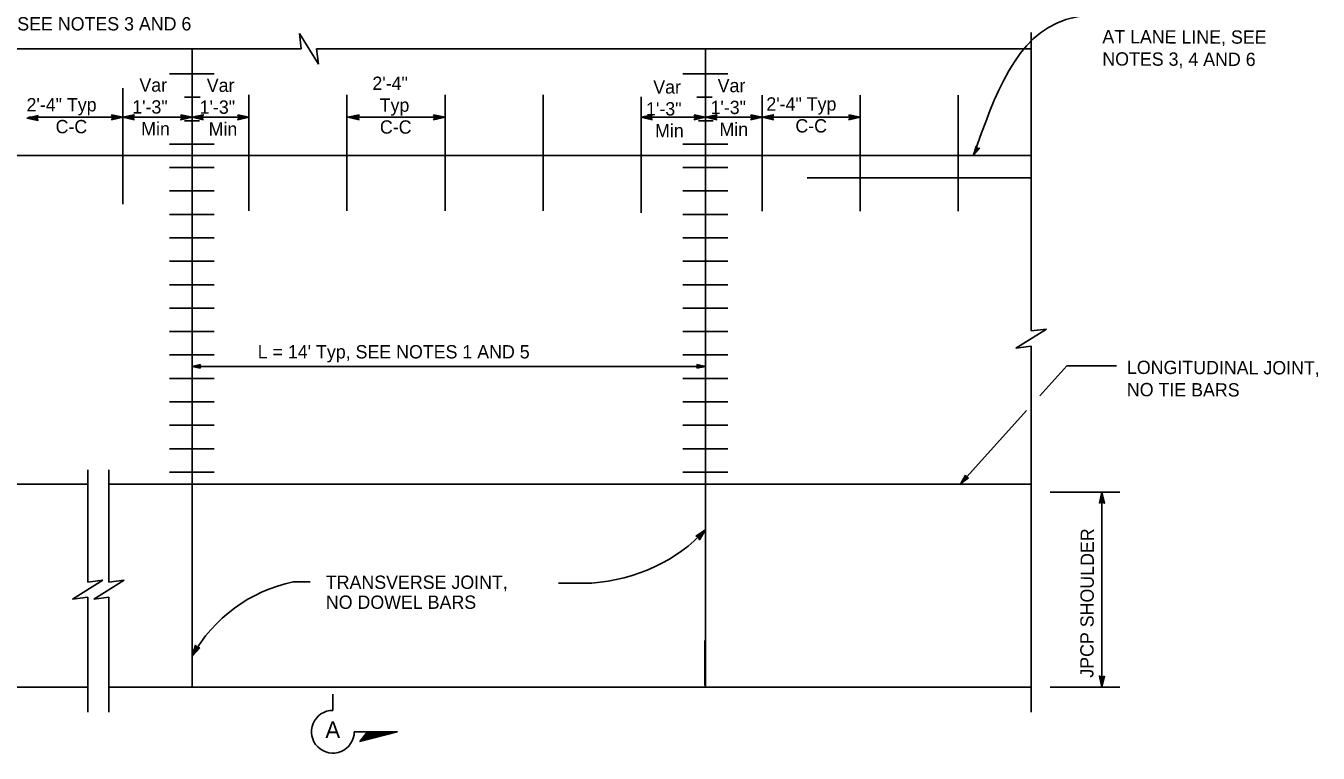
# Model space of a CAD drawing. Extents: x -894 to 866, y -472 to 714.
# Drawn here: x -435 to 245, y -139 to 243 of the extents above; entities that cross this region are included whole.
import ezdxf

# ---------------------------------------------------------------- set-up
doc = ezdxf.new("R2010")
doc.units = 0
for name, color, linetype in [('23 Layout Notes', 7, 'Continuous'), ('rd_PAVEMENT', 7, 'Continuous'), ('rd_PAVEMENT-anno', 7, 'Continuous'), ('STR_Reinforcement A', 7, 'Continuous'), ('STR_Reinforcement B', 7, 'Continuous')]:
    doc.layers.add(name, color=color, linetype=linetype)

msp = doc.modelspace()

# ---------------------------------------------------------------- linework, layer by layer
at = {"layer": '23 Layout Notes'}
for p, q in [((-273.5, -116.63), (-273.5, -108.08)), ((-262.25, -127.88), (-239.46, -127.88)), ((-262.25, -127.98), (-262.25, -127.98)), ((-239.46, -127.88), (-259.35, -132.96)), ((-255.24, -127.88), (-259.35, -132.96)), ((-241.09, -127.88), (-258.93, -132.43)), ((-242.73, -127.88), (-258.5, -131.9)), ((-244.37, -127.88), (-258.08, -131.38)), ((-246, -127.88), (-257.65, -130.85)), ((-247.64, -127.88), (-257.22, -130.33)), ((-249.27, -127.88), (-256.8, -129.8)), ((-250.91, -127.88), (-256.37, -129.28)), ((-252.55, -127.88), (-255.95, -128.75)), ((-254.18, -127.88), (-255.52, -128.22))]:
    msp.add_line(p, q, dxfattribs=at)
msp.add_arc((-273.5, -127.88), 11.25, 89.99947, 359.99996, dxfattribs=at)
at = {"layer": 'rd_PAVEMENT'}
for p, q in [((-290.09, 231.28), (-291.09, 239.28)), ((-291.09, 239.28), (-281.09, 223.28)), ((93.8, 239.88), (93.8, 82.92)), ((-657.74, 231.28), (-290.09, 231.28)), ((-347.59, -104.51), (-347.59, 231.16)), ((-347.59, 2.35), (-347.59, 231.16)), ((-282.09, 231.28), (93.8, 231.28)), ((-281.09, 223.28), (-282.09, 231.28)), ((-77.54, -104.51), (-77.54, 231.16)), ((-77.54, 2.35), (-77.54, 231.16)), ((-657.74, 175.16), (93.8, 175.16)), ((-28.53, 175.16), (-0.97, 175.16)), ((-28.53, 175.16), (-0.97, 175.16)), ((-24.1, 163.36), (93.8, 163.36)), ((101.8, 83.92), (85.8, 73.92)), ((93.8, 82.92), (101.8, 83.92)), ((85.8, 73.92), (93.8, 74.92)), ((93.8, 74.92), (93.8, -117.63)), ((-402.45, 9.94), (-402.45, -49.13)), ((-391.3, 9.94), (-391.3, -49.13)), ((-657.74, 2.35), (-402.45, 2.35)), ((-391.27, 2.35), (93.8, 2.35)), ((-394.45, -48.13), (-410.45, -58.13)), ((-402.45, -49.13), (-394.45, -48.13)), ((-383.3, -48.13), (-399.3, -58.13)), ((-391.3, -49.13), (-383.3, -48.13)), ((-410.45, -58.13), (-402.45, -57.13)), ((-402.45, -57.13), (-402.45, -117.63)), ((-399.3, -58.13), (-391.3, -57.13)), ((-391.3, -57.13), (-391.3, -117.63)), ((-77.78, -79.97), (-77.78, -103.52)), ((-657.74, -104.51), (-402.45, -104.51)), ((-391.27, -104.51), (93.8, -104.51))]:
    msp.add_line(p, q, dxfattribs=at)
at = {"layer": 'rd_PAVEMENT-anno'}
for p, q in [((-434.49, 194.83), (-428.49, 196.16)), ((-428.49, 193.49), (-434.49, 194.83)), ((-434.49, 194.83), (-434.49, 194.83)), ((-433.48, 195.28), (-384.01, 195.28)), ((-428.71, 193.84), (-433.11, 194.83)), ((-433.1, 194.83), (-428.73, 195.8)), ((-431.73, 194.83), (-428.91, 195.45)), ((-428.94, 194.2), (-431.73, 194.83)), ((-430.35, 194.82), (-429.14, 195.09)), ((-429.12, 194.55), (-430.35, 194.82)), ((-428.49, 196.16), (-429.29, 194.83)), ((-429.29, 194.83), (-428.49, 193.49)), ((-428.49, 196.16), (-428.49, 196.16)), ((-428.49, 193.49), (-428.49, 193.49)), ((-384.01, 195.25), (-347.59, 195.25)), ((-347.59, 195.25), (-317.67, 195.25)), ((-265.71, 195.25), (-259.71, 196.58)), ((-265.71, 195.25), (-214.52, 195.25)), ((-259.71, 193.91), (-265.71, 195.25)), ((-265.71, 195.25), (-265.71, 195.25)), ((-259.92, 194.27), (-264.33, 195.25)), ((-264.32, 195.26), (-259.94, 196.22)), ((-262.95, 195.25), (-260.12, 195.88)), ((-260.16, 194.63), (-262.95, 195.25)), ((-261.56, 195.25), (-260.36, 195.52)), ((-260.33, 194.98), (-261.56, 195.25)), ((-259.71, 196.58), (-260.51, 195.25)), ((-260.51, 195.25), (-259.71, 193.91)), ((-259.71, 196.58), (-259.71, 196.58)), ((-259.71, 193.91), (-259.71, 193.91)), ((-219.72, 195.25), (-220.52, 196.59)), ((-220.52, 196.59), (-220.52, 196.59)), ((-220.52, 196.59), (-214.52, 195.25)), ((-214.52, 195.25), (-220.52, 193.92)), ((-220.52, 193.92), (-219.72, 195.25)), ((-220.52, 193.92), (-220.52, 193.92)), ((-220.31, 196.24), (-215.9, 195.25)), ((-215.92, 195.25), (-220.29, 194.28)), ((-217.29, 195.26), (-220.11, 194.63)), ((-220.07, 195.88), (-217.29, 195.26)), ((-219.9, 195.53), (-218.67, 195.26)), ((-218.67, 195.26), (-219.88, 194.99)), ((-214.52, 195.25), (-214.52, 195.25)), ((-111.38, 195.25), (-77.54, 195.25)), ((-77.54, 195.25), (-47.69, 195.25)), ((-47.69, 195.25), (3.88, 195.25)), ((63.48, 175.3), (64.93, 180)), ((66.78, 178.94), (63.48, 175.3)), ((66.45, 178.93), (64.02, 176.26)), ((64.03, 176.27), (65.09, 179.69)), ((64.57, 177.22), (65.26, 179.43)), ((66.11, 178.91), (64.57, 177.22)), ((64.93, 180), (64.93, 180)), ((64.93, 180), (65.54, 178.92)), ((65.12, 178.18), (65.41, 179.13)), ((65.8, 178.93), (65.12, 178.18)), ((65.54, 178.92), (66.78, 178.94)), ((66.78, 178.94), (66.78, 178.94)), ((63.48, 175.3), (63.48, 175.3)), ((-347.59, 64.26), (-77.54, 64.26)), ((-347.58, 64.26), (-343.08, 65.26)), ((-343.08, 63.26), (-347.58, 64.26)), ((-347.58, 64.26), (-347.58, 64.26)), ((-343.24, 63.53), (-346.54, 64.26)), ((-346.53, 64.27), (-343.25, 64.99)), ((-345.5, 64.26), (-343.39, 64.73)), ((-343.41, 63.8), (-345.5, 64.26)), ((-344.47, 64.26), (-343.56, 64.46)), ((-343.55, 64.06), (-344.47, 64.26)), ((-343.08, 65.26), (-343.68, 64.26)), ((-343.68, 64.26), (-343.08, 63.26)), ((-343.08, 65.26), (-343.08, 65.26)), ((-343.08, 63.26), (-343.08, 63.26)), ((-81.44, 64.26), (-82.04, 65.26)), ((-82.04, 65.26), (-82.04, 65.26)), ((-82.04, 65.26), (-77.54, 64.26)), ((-77.54, 64.26), (-82.04, 63.26)), ((-82.04, 63.26), (-81.44, 64.26)), ((-82.04, 63.26), (-82.04, 63.26)), ((-81.88, 65), (-78.58, 64.26)), ((-78.59, 64.26), (-81.87, 63.53)), ((-79.62, 64.26), (-81.74, 63.79)), ((-81.71, 64.73), (-79.62, 64.26)), ((-81.57, 64.47), (-80.65, 64.26)), ((-80.65, 64.26), (-81.56, 64.06)), ((-77.54, 64.26), (-77.54, 64.26)), ((112.63, 64.62), (98.3, 48.72)), ((112.63, 64.62), (138.69, 64.62)), ((91.41, 41.07), (56.85, 2.72)), ((59.2, 7.07), (56.87, 2.74)), ((59.59, 5.89), (59.2, 7.07)), ((59.2, 7.07), (59.2, 7.07)), ((56.87, 2.74), (60.82, 5.67)), ((56.87, 2.74), (56.87, 2.74)), ((59.3, 6.75), (57.59, 3.58)), ((57.6, 3.58), (60.47, 5.72)), ((59.4, 6.42), (58.31, 4.41)), ((58.31, 4.41), (60.17, 5.79)), ((59.52, 6.14), (59.04, 5.25)), ((59.04, 5.25), (59.83, 5.84)), ((60.82, 5.67), (59.59, 5.89)), ((60.82, 5.67), (60.82, 5.67)), ((103.8, -1.84), (140.36, -1.84)), ((131.04, -104.51), (131.04, -1.84)), ((-294.4, -49.01), (-285.48, -49.01)), ((-137.3, -49.71), (-154.91, -49.71)), ((103.8, -104.51), (140.36, -104.51))]:
    msp.add_line(p, q, dxfattribs=at)
for points in [[(-389.91, 196.6), (-384.01, 195.28), (-389.91, 193.97), (-389.7, 194.32), (-385.38, 195.27), (-389.7, 196.25), (-389.49, 195.9), (-386.73, 195.28), (-389.49, 194.67), (-389.28, 195.01), (-388.09, 195.28), (-389.29, 195.55), (-389.12, 195.28), (-389.91, 193.97), (-389.12, 195.28)], [(-378.1, 193.93), (-384.01, 195.25), (-378.1, 196.56), (-378.31, 196.21), (-382.64, 195.26), (-378.31, 194.28), (-378.52, 194.63), (-381.29, 195.25), (-378.52, 195.86), (-378.73, 195.52), (-379.93, 195.25), (-378.73, 194.98), (-378.89, 195.25), (-378.1, 196.56), (-378.89, 195.25)], [(-353.5, 196.57), (-347.59, 195.25), (-353.5, 193.94), (-353.29, 194.29), (-348.96, 195.25), (-353.29, 196.22), (-353.08, 195.87), (-350.31, 195.26), (-353.08, 194.64), (-352.87, 194.99), (-351.67, 195.26), (-352.87, 195.52), (-352.71, 195.25), (-353.5, 193.94), (-352.71, 195.25)], [(-341.69, 193.93), (-347.59, 195.25), (-341.69, 196.56), (-341.9, 196.21), (-346.22, 195.26), (-341.9, 194.28), (-342.1, 194.63), (-344.87, 195.25), (-342.11, 195.86), (-342.32, 195.52), (-343.51, 195.25), (-342.31, 194.98), (-342.47, 195.25), (-341.69, 196.56), (-342.47, 195.25)], [(-323.57, 196.57), (-317.67, 195.25), (-323.57, 193.94), (-323.36, 194.29), (-319.04, 195.25), (-323.36, 196.22), (-323.16, 195.87), (-320.39, 195.26), (-323.15, 194.64), (-322.94, 194.99), (-321.75, 195.26), (-322.95, 195.52), (-322.79, 195.25), (-323.57, 193.94), (-322.79, 195.25)], [(-105.48, 193.93), (-111.38, 195.25), (-105.47, 196.56), (-105.69, 196.21), (-110.01, 195.26), (-105.68, 194.28), (-105.89, 194.63), (-108.66, 195.25), (-105.89, 195.86), (-106.11, 195.52), (-107.3, 195.25), (-106.1, 194.98), (-106.26, 195.25), (-105.47, 196.56), (-106.26, 195.25)], [(-83.45, 196.57), (-77.54, 195.25), (-83.45, 193.94), (-83.24, 194.29), (-78.91, 195.25), (-83.24, 196.22), (-83.03, 195.87), (-80.26, 195.26), (-83.03, 194.64), (-82.82, 194.99), (-81.62, 195.26), (-82.82, 195.52), (-82.66, 195.25), (-83.45, 193.94), (-82.66, 195.25)], [(-71.63, 193.93), (-77.54, 195.25), (-71.63, 196.56), (-71.84, 196.21), (-76.17, 195.26), (-71.84, 194.28), (-72.05, 194.63), (-74.82, 195.25), (-72.05, 195.86), (-72.26, 195.52), (-73.46, 195.25), (-72.26, 194.98), (-72.42, 195.25), (-71.63, 196.56), (-72.42, 195.25)], [(-53.6, 196.57), (-47.69, 195.25), (-53.6, 193.94), (-53.39, 194.29), (-49.06, 195.25), (-53.39, 196.22), (-53.18, 195.87), (-50.41, 195.26), (-53.18, 194.64), (-52.97, 194.99), (-51.77, 195.26), (-52.97, 195.52), (-52.81, 195.25), (-53.6, 193.94), (-52.81, 195.25)], [(-41.79, 193.93), (-47.69, 195.25), (-41.79, 196.56), (-42, 196.21), (-46.32, 195.26), (-42, 194.28), (-42.2, 194.63), (-44.97, 195.25), (-42.21, 195.86), (-42.42, 195.52), (-43.61, 195.25), (-42.41, 194.98), (-42.58, 195.25), (-41.79, 196.56), (-42.58, 195.25)], [(-2.03, 196.57), (3.88, 195.25), (-2.03, 193.94), (-1.82, 194.29), (2.51, 195.25), (-1.82, 196.22), (-1.61, 195.87), (1.16, 195.26), (-1.61, 194.64), (-1.4, 194.99), (-0.2, 195.26), (-1.4, 195.52), (-1.24, 195.25), (-2.03, 193.94), (-1.24, 195.25)], [(129.72, -7.74), (131.04, -1.84), (132.35, -7.74), (132, -7.53), (131.05, -3.21), (130.07, -7.53), (130.42, -7.33), (131.04, -4.56), (131.65, -7.32), (131.3, -7.11), (131.04, -5.92), (130.77, -7.12), (131.04, -6.96), (132.35, -7.74), (131.04, -6.96)], [(-82.61, -25.07), (-77.54, -21.77), (-80.73, -26.91), (-80.83, -26.51), (-78.49, -22.75), (-82.21, -25.16), (-81.82, -25.26), (-79.44, -23.71), (-80.93, -26.12), (-81.04, -25.72), (-80.39, -24.68), (-81.42, -25.35), (-81.11, -25.43), (-80.73, -26.91), (-81.11, -25.43)], [(-343.54, -83.68), (-347.58, -88.18), (-345.83, -82.39), (-345.63, -82.75), (-346.91, -86.99), (-343.95, -83.69), (-344.35, -83.7), (-346.24, -85.81), (-345.43, -83.1), (-345.23, -83.45), (-345.58, -84.63), (-344.76, -83.71), (-345.07, -83.72), (-345.83, -82.39), (-345.07, -83.72)], [(132.36, -98.61), (131.04, -104.51), (129.73, -98.61), (130.08, -98.82), (131.04, -103.14), (132.01, -98.82), (131.66, -99.03), (131.04, -101.79), (130.43, -99.03), (130.78, -99.24), (131.05, -100.43), (131.31, -99.23), (131.04, -99.4), (129.73, -98.61), (131.04, -99.4)]]:
    msp.add_lwpolyline(points, close=True, dxfattribs=at)
msp.add_arc((-277.7, -127.36), 80.11, 102.03354, 150.72504, dxfattribs=at)
msp.add_ellipse((-144.37, 27.95), major_axis=(86.8, 0), ratio=0.89764, start_param=4.794012, end_param=5.591196, dxfattribs=at)
msp.add_spline([(131.01, 249.68), (111.96, 246.63), (63.5, 175.22)], degree=3, dxfattribs=at)
at = {"layer": 'STR_Reinforcement A'}
for p, q in [((-359.41, 218.12), (-335.89, 218.12)), ((-89.36, 218.12), (-65.84, 218.12)), ((-351.51, 205.8), (-343.35, 205.8)), ((-81.98, 205.8), (-73.91, 205.8)), ((-351.51, 193.48), (-343.7, 193.48)), ((-81.26, 193.48), (-73.55, 193.48)), ((-359.41, 181.16), (-335.89, 181.16)), ((-89.36, 181.16), (-65.84, 181.16)), ((-359.41, 168.84), (-335.89, 168.84)), ((-89.36, 168.84), (-65.84, 168.84)), ((-359.41, 156.52), (-335.89, 156.52)), ((-89.36, 156.52), (-65.84, 156.52)), ((-359.41, 144.2), (-335.89, 144.2)), ((-89.36, 144.2), (-65.84, 144.2)), ((-359.41, 131.88), (-335.89, 131.88)), ((-89.36, 131.88), (-65.84, 131.88)), ((-359.41, 119.56), (-335.89, 119.56)), ((-89.36, 119.56), (-65.84, 119.56)), ((-359.41, 107.24), (-335.89, 107.24)), ((-89.36, 107.24), (-65.84, 107.24)), ((-359.41, 94.91), (-335.89, 94.91)), ((-89.36, 94.91), (-65.84, 94.91)), ((-359.41, 82.59), (-335.89, 82.59)), ((-89.36, 82.59), (-65.84, 82.59)), ((-359.41, 70.27), (-335.89, 70.27)), ((-89.36, 70.27), (-65.84, 70.27)), ((-359.41, 57.95), (-335.89, 57.95)), ((-89.36, 57.95), (-65.84, 57.95)), ((-359.41, 45.63), (-335.89, 45.63)), ((-89.36, 45.63), (-65.84, 45.63)), ((-359.41, 33.31), (-335.89, 33.31)), ((-89.36, 33.31), (-65.84, 33.31)), ((-359.41, 20.99), (-335.89, 20.99)), ((-89.36, 20.99), (-65.84, 20.99)), ((-359.41, 8.67), (-335.89, 8.67)), ((-89.36, 8.67), (-65.84, 8.67))]:
    msp.add_line(p, q, dxfattribs=at)
at = {"layer": 'STR_Reinforcement B'}
for p, q in [((-384.01, 149.65), (-384.01, 210.64)), ((-317.67, 146.12), (-317.67, 207.12)), ((-266.1, 146.12), (-266.1, 207.12)), ((-214.52, 146.12), (-214.52, 207.12)), ((-162.95, 146.12), (-162.95, 207.12)), ((-111.38, 144.99), (-111.38, 205.99)), ((-47.69, 145.97), (-47.69, 206.97)), ((3.88, 145.97), (3.88, 206.97)), ((55.45, 145.97), (55.45, 206.97))]:
    msp.add_line(p, q, dxfattribs=at)

# ---------------------------------------------------------------- texts
at = {"layer": '23 Layout Notes'}
msp.add_text('A', height=8.75, dxfattribs=at).set_placement((-277.46, -131.22))
at = {"layer": 'rd_PAVEMENT-anno'}
for s, p in [('TIE BARS Typ, SEE NOTES 3 AND 6', (-505.56, 240.93)), ('Var', (-375.27, 208.73)), ('Var', (-339.82, 208.6)), ('2\'-4"', (-252.7, 209.66)), ('Var', (-104.99, 207.71)), ('Var', (-71.11, 208.46)), ('2\'-4" Typ', (-434.62, 198.37)), ('1\'-3"', (-379.03, 197.23)), ('1\'-3"', (-343.58, 197.1)), ('Typ', (-248.88, 198.16)), ('1\'-3"', (-74.86, 196.96)), ('2\'-4" Typ', (-45.5, 198.77)), ('1\'-3"', (-108.74, 196.21)), ('C-C', (-419.34, 186.87)), ('Min', (-374.31, 185.73)), ('Min', (-338.86, 185.6)), ('C-C', (-248.75, 186.66)), ('Min', (-104.03, 184.71)), ('Min', (-70.15, 185.46)), ('C-C', (-30.22, 187.27)), ("L = 14' Typ, SEE NOTES 1 AND 5", (-313.03, 68.44)), ('TRANSVERSE JOINT,', (-277.2, -52.74)), ('NO DOWEL BARS', (-277.2, -63.24))]:
    msp.add_text(s, height=7, dxfattribs=at).set_placement(p)
for s, rotation, p in [('AT LANE LINE, SEE', 359.82385, (131.24, 234.18)), ('NOTES 3, 4 AND 6', 359.82385, (131.21, 222.47)), ('LONGITUDINAL JOINT,', 359.82385, (144.16, 60.29)), ('NO TIE BARS', 359.82385, (144.12, 48.59)), ('JPCP SHOULDER', 89.79184, (126.56, -99.46))]:
    msp.add_text(s, height=7, rotation=rotation, dxfattribs=at).set_placement(p)

doc.saveas('drawing.dxf')
